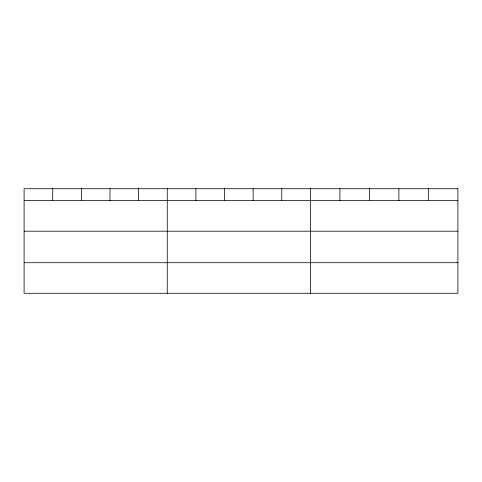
<?xml version="1.0" encoding="UTF-8"?>
<svg xmlns="http://www.w3.org/2000/svg" width="482" height="482" viewBox="0 0 482 482"><rect width="100%" height="100%" fill="white"/><g stroke="black" fill="none" stroke-linecap="round" stroke-linejoin="round"><path stroke-width="0.72" d="M24.1 200.626L457.9 200.626M24.1 231.203L457.9 231.203M24.1 262.702L457.9 262.702M428.402 188.721L428.402 200.626M398.903 188.721L398.903 200.626M369.405 188.721L369.405 200.626M339.906 188.721L339.906 200.626M310.408 188.721L310.408 293.279M281.777 188.721L281.777 200.626M253.146 188.721L253.146 200.626M224.516 188.721L224.516 200.626M195.885 188.721L195.885 200.626M167.254 188.721L167.254 293.279M138.623 188.721L138.623 200.626M109.992 188.721L109.992 200.626M81.362 188.721L81.362 200.626M52.731 188.721L52.731 200.626M457.9 188.721L24.1 188.721L24.1 293.279L457.9 293.279L457.9 188.721"/></g></svg>
